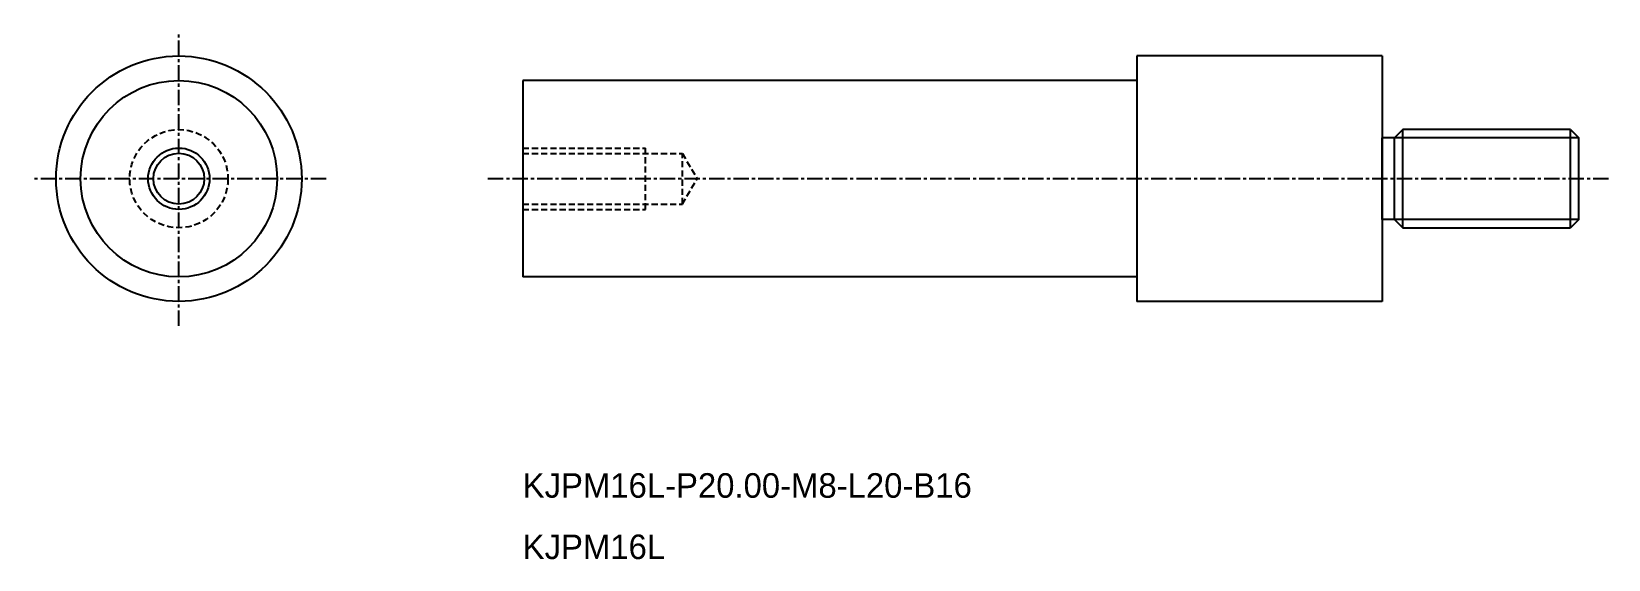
# Model space of a CAD drawing. Extents: x -2271 to -2143, y -869 to -826.
import ezdxf

# ---------------------------------------------------------------- set-up
doc = ezdxf.new("R2010")
doc.units = 0
doc.linetypes.add('CENTER', pattern=[2, 1.25, -0.25, 0.25, -0.25])
doc.linetypes.add('DASHED', pattern=[0.75, 0.5, -0.25])
doc.layers.get('0').update_dxf_attribs({"linetype": 'CONTINUOUS'})
doc.layers.add('CENTER', color=1, linetype='CENTER')

msp = doc.modelspace()

# ---------------------------------------------------------------- linework, layer by layer
at = {"color": 7, "linetype": 'CONTINUOUS'}
for p, q in [((-2161.37, -828.39), (-2181.37, -828.39)), ((-2181.37, -828.39), (-2181.37, -848.39)), ((-2161.37, -828.39), (-2161.37, -848.39)), ((-2181.37, -830.39), (-2231.37, -830.39)), ((-2231.37, -830.39), (-2231.37, -846.39)), ((-2159.69, -834.39), (-2160.37, -835.07)), ((-2146.04, -834.39), (-2159.69, -834.39)), ((-2159.69, -842.39), (-2159.69, -834.39)), ((-2146.04, -842.39), (-2146.04, -834.39)), ((-2146.04, -834.39), (-2145.37, -835.07)), ((-2160.37, -835.07), (-2161.37, -835.07)), ((-2161.37, -841.72), (-2161.37, -835.07)), ((-2160.37, -841.72), (-2160.37, -835.07)), ((-2145.37, -841.72), (-2145.37, -835.07)), ((-2160.37, -841.72), (-2161.37, -841.72)), ((-2160.37, -841.72), (-2159.69, -842.39)), ((-2145.37, -841.72), (-2146.04, -842.39)), ((-2159.69, -842.39), (-2146.04, -842.39)), ((-2181.37, -846.39), (-2231.37, -846.39)), ((-2161.37, -848.39), (-2181.37, -848.39))]:
    msp.add_line(p, q, dxfattribs=at)
at = {"color": 3, "linetype": 'DASHED'}
for p, q in [((-2231.37, -835.89), (-2221.37, -835.89)), ((-2221.37, -840.89), (-2221.37, -835.89)), ((-2231.37, -836.33), (-2218.37, -836.33)), ((-2218.37, -836.33), (-2217.17, -838.39)), ((-2218.37, -840.46), (-2218.37, -836.33)), ((-2218.37, -840.46), (-2217.17, -838.39)), ((-2231.37, -840.46), (-2218.37, -840.46)), ((-2231.37, -840.89), (-2221.37, -840.89))]:
    msp.add_line(p, q, dxfattribs=at)
at = {"color": 3}
for p, q in [((-2145.37, -835.07), (-2160.37, -835.07)), ((-2145.37, -841.72), (-2160.37, -841.72))]:
    msp.add_line(p, q, dxfattribs=at)
at = {"color": 7, "linetype": 'CONTINUOUS'}
for radius in [10, 8, 2.07]:
    msp.add_circle((-2259.37, -838.39), radius, dxfattribs=at)
at = {"color": 3, "linetype": 'DASHED'}
msp.add_circle((-2259.37, -838.39), 4, dxfattribs=at)
at = {"color": 3, "linetype": 'CONTINUOUS'}
msp.add_circle((-2259.37, -838.39), 2.5, dxfattribs=at)
at = {"layer": 'CENTER', "color": 1, "linetype": 'CENTER'}
for p, q in [((-2259.37, -850.39), (-2259.37, -826.39)), ((-2247.37, -838.39), (-2271.37, -838.39)), ((-2142.95, -838.39), (-2234.37, -838.39))]:
    msp.add_line(p, q, dxfattribs=at)

# ---------------------------------------------------------------- texts
at = {"color": 7, "linetype": 'CONTINUOUS'}
for s, p in [('KJPM16L-P20.00-M8-L20-B16', (-2231.37, -864.39)), ('KJPM16L', (-2231.37, -869.39))]:
    msp.add_text(s, height=2, dxfattribs=at).set_placement(p)

doc.saveas('drawing.dxf')
